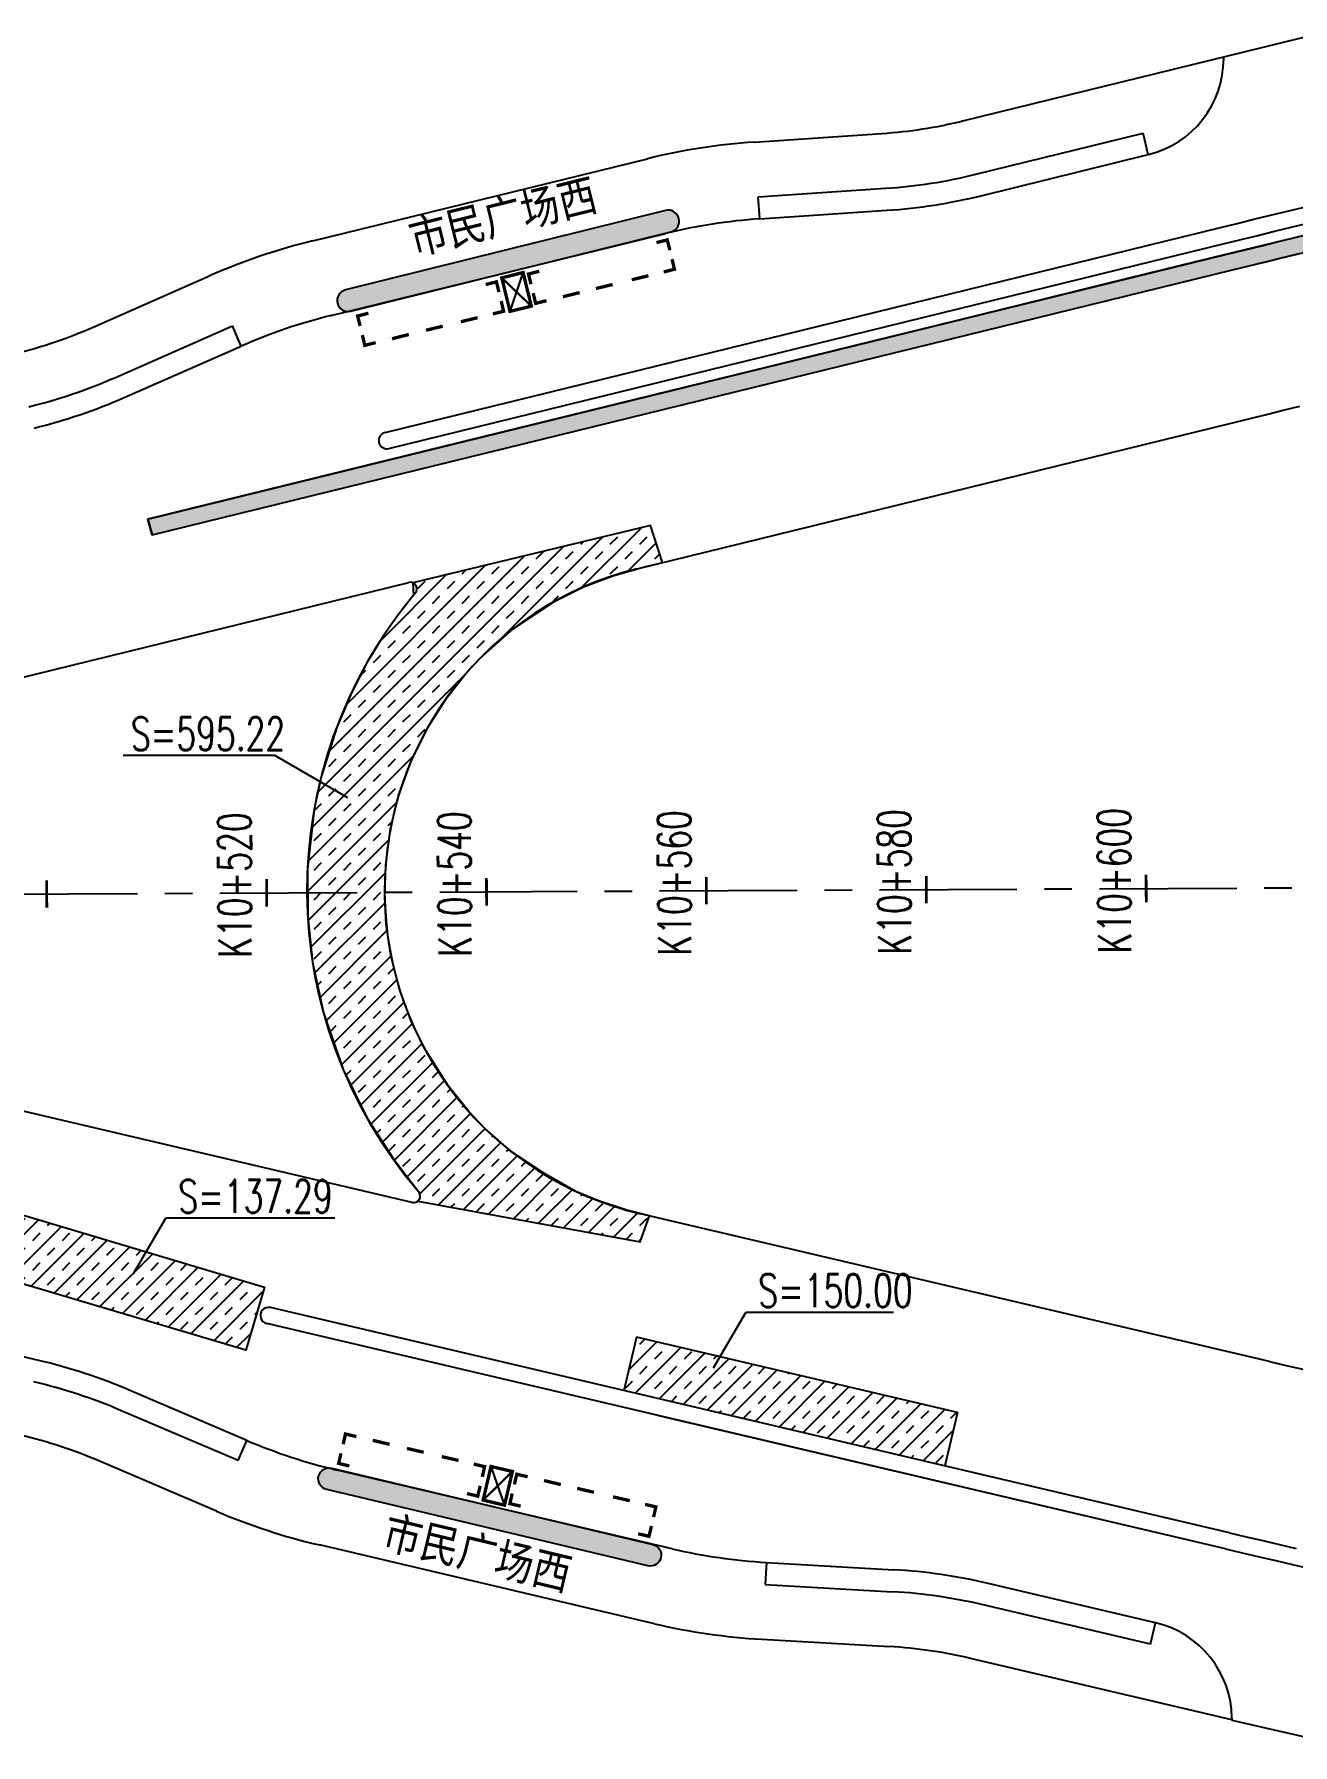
# Model space of a CAD drawing. Extents: x 113363 to 119694, y 18926 to 19620.
# Drawn here: x 114666.1 to 114780.6, y 19191.9 to 19347.4 of the extents above; entities that cross this region are included whole.
import ezdxf
from ezdxf.enums import TextEntityAlignment as Align

# ---------------------------------------------------------------- set-up
doc = ezdxf.new("R2010")
doc.units = 0
doc.linetypes.add('CENTER', pattern=[2, 1.25, -0.25, 0.25, -0.25])
doc.linetypes.add('CONTINOUS', pattern=[0])
for name, color, linetype in [('AXIS', 2, 'Continuous'), ('SZ-ZH-DIM', 7, 'Continuous'), ('人行道', 1, 'Continuous'), ('公交站', 3, 'Continuous'), ('对应标注', 1, 'Continuous'), ('树池绿化', 3, 'Continuous'), ('现状', 5, 'Continuous'), ('计量填充层2', 241, 'Continuous'), ('辅助填充', 3, 'Continuous')]:
    doc.layers.add(name, color=color, linetype=linetype)
doc.styles.add('hysztext', font='txtd.shx', dxfattribs={"width": 0.7, "bigfont": 'hztxt.shx'})
doc.styles.add('txtd', font='txtd.shx', dxfattribs={"width": 0.7, "bigfont": 'hztxt.shx'})
doc.styles.add('XBT', font='', dxfattribs={"width": 0.85})
doc.styles.get('XBT').set_extended_font_data('宋体')

# ---------------------------------------------------------------- blocks, each defined once
blk = doc.blocks.new('公交站台7')
at = {"layer": '公交站'}
blk.add_hatch(color=256, dxfattribs=at).paths.add_polyline_path([(-15.06, 2.35, 1), (-15.06, 0.35), (14.94, 0.35, 1), (14.94, 2.35)])
blk.add_lwpolyline([(14.94, 0.35, 1), (14.94, 2.35), (-15.06, 2.35, 1), (-15.06, 0.35)], format="xyb", close=True, dxfattribs=at)
at = {"layer": '公交站', "linetype": 'Continuous'}
blk.add_lwpolyline([(0.99, -3.15, 0.3, 0.3, 0), (-1.01, -3.14, 0.3, 0.3, 0), (-1, 0, 0.3, 0.3, 0), (1, 0, 0.3, 0.3, 0)], format="xyseb", close=True, dxfattribs=at)
for points in [[(1, 0, 0.2, 0.2, 0), (-1.01, -3.14, 0.2, 0.2, 0)], [(0.99, -3.15, 0.2, 0.2, 0), (-1, 0, 0.2, 0.2, 0)], [(-14.56, -1.16, 0.3, 0.3, 0), (-14.56, -0.21, 0.3, 0.3, 0), (-13.55, -0.21, 0.3, 0.3, 0)], [(-1.56, -1.2, 0.3, 0.3, 0), (-1.56, -0.24, 0.3, 0.3, 0), (-2.57, -0.24, 0.3, 0.3, 0)], [(1.44, -1.2, 0.3, 0.3, 0), (1.44, -0.25, 0.3, 0.3, 0), (2.45, -0.25, 0.3, 0.3, 0)], [(14.44, -1.24, 0.3, 0.3, 0), (14.44, -0.28, 0.3, 0.3, 0), (13.43, -0.28, 0.3, 0.3, 0)], [(-14.56, -2, 0.3, 0.3, 0), (-14.57, -2.96, 0.3, 0.3, 0), (-13.55, -2.96, 0.3, 0.3, 0)], [(-10.45, -2.97, 0.3, 0.3, 0), (-12.02, -2.97, 0.3, 0.3, 0)], [(-7.27, -2.98, 0.3, 0.3, 0), (-8.83, -2.97, 0.3, 0.3, 0)], [(-4.01, -2.99, 0.3, 0.3, 0), (-5.57, -2.98, 0.3, 0.3, 0)], [(-1.56, -2.04, 0.3, 0.3, 0), (-1.57, -2.99, 0.3, 0.3, 0), (-2.58, -2.99, 0.3, 0.3, 0)], [(1.44, -2.04, 0.3, 0.3, 0), (1.43, -3, 0.3, 0.3, 0), (2.45, -3, 0.3, 0.3, 0)], [(5.55, -3.01, 0.3, 0.3, 0), (3.98, -3.01, 0.3, 0.3, 0)], [(8.64, -3.02, 0.3, 0.3, 0), (7.08, -3.01, 0.3, 0.3, 0)], [(11.99, -3.03, 0.3, 0.3, 0), (10.43, -3.02, 0.3, 0.3, 0)], [(14.44, -2.08, 0.3, 0.3, 0), (14.43, -3.03, 0.3, 0.3, 0), (13.42, -3.03, 0.3, 0.3, 0)]]:
    blk.add_lwpolyline(points, format="xyseb", dxfattribs=at)
at = {"layer": '公交站', "style": 'XBT', "width": 0.85}
blk.add_attdef('公交站台', text='', height=3, dxfattribs=at).set_placement((-7.29, 3.31), align=Align.BOTTOM_LEFT)
blk = doc.blocks.new('公交站台8')
at = {"layer": '公交站'}
blk.add_hatch(color=256, dxfattribs=at).paths.add_polyline_path([(14.94, -2.35, 1), (14.94, -0.35), (-15.06, -0.35, 1), (-15.06, -2.35)])
at = {"layer": '公交站', "linetype": 'Continuous'}
for points in [[(-14.56, 2, 0.3, 0.3, 0), (-14.57, 2.96, 0.3, 0.3, 0), (-13.55, 2.96, 0.3, 0.3, 0)], [(-10.45, 2.97, 0.3, 0.3, 0), (-12.02, 2.97, 0.3, 0.3, 0)], [(-7.27, 2.98, 0.3, 0.3, 0), (-8.83, 2.97, 0.3, 0.3, 0)], [(-4.01, 2.99, 0.3, 0.3, 0), (-5.57, 2.98, 0.3, 0.3, 0)], [(-1.56, 2.04, 0.3, 0.3, 0), (-1.57, 2.99, 0.3, 0.3, 0), (-2.58, 2.99, 0.3, 0.3, 0)], [(1, 0, 0.2, 0.2, 0), (-1.01, 3.14, 0.2, 0.2, 0)], [(0.99, 3.15, 0.2, 0.2, 0), (-1, 0, 0.2, 0.2, 0)], [(1.44, 2.04, 0.3, 0.3, 0), (1.43, 3, 0.3, 0.3, 0), (2.45, 3, 0.3, 0.3, 0)], [(5.55, 3.01, 0.3, 0.3, 0), (3.98, 3.01, 0.3, 0.3, 0)], [(8.64, 3.02, 0.3, 0.3, 0), (7.08, 3.01, 0.3, 0.3, 0)], [(11.99, 3.03, 0.3, 0.3, 0), (10.43, 3.02, 0.3, 0.3, 0)], [(14.44, 2.08, 0.3, 0.3, 0), (14.43, 3.03, 0.3, 0.3, 0), (13.42, 3.03, 0.3, 0.3, 0)], [(-14.56, 1.16, 0.3, 0.3, 0), (-14.56, 0.21, 0.3, 0.3, 0), (-13.55, 0.21, 0.3, 0.3, 0)], [(-1.56, 1.2, 0.3, 0.3, 0), (-1.56, 0.24, 0.3, 0.3, 0), (-2.57, 0.24, 0.3, 0.3, 0)], [(1.44, 1.2, 0.3, 0.3, 0), (1.44, 0.25, 0.3, 0.3, 0), (2.45, 0.25, 0.3, 0.3, 0)], [(14.44, 1.24, 0.3, 0.3, 0), (14.44, 0.28, 0.3, 0.3, 0), (13.43, 0.28, 0.3, 0.3, 0)]]:
    blk.add_lwpolyline(points, format="xyseb", dxfattribs=at)
blk.add_lwpolyline([(0.99, 3.15, 0.3, 0.3, 0), (-1.01, 3.14, 0.3, 0.3, 0), (-1, 0, 0.3, 0.3, 0), (1, 0, 0.3, 0.3, 0)], format="xyseb", close=True, dxfattribs=at)
at = {"layer": '公交站'}
blk.add_lwpolyline([(14.94, -0.35, -1), (14.94, -2.35), (-15.06, -2.35, -1), (-15.06, -0.35)], format="xyb", close=True, dxfattribs=at)
at = {"layer": '公交站', "style": 'XBT', "width": 0.85}
blk.add_attdef('公交站台', text='', height=3, dxfattribs=at).set_placement((-7.29, -7.56), align=Align.BOTTOM_LEFT)

msp = doc.modelspace()

# ---------------------------------------------------------------- hatches: boundary and pattern name
at = {"layer": '计量填充层2'}
h = msp.add_hatch(dxfattribs=at)
h.set_pattern_fill('TRANS', color=256, scale=0.3, angle=45, style=0)
h.paths.add_polyline_path([(114676.45, 19303.319), (114676.852, 19301.873), (114774.965, 19325.946), (114785.597, 19328.539), (114793.198, 19330.344), (114798.595, 19331.579), (114808.349, 19333.677), (114815.183, 19335.014), (114823.781, 19336.503), (114833.939, 19337.944), (114840.923, 19338.731), (114848.657, 19339.411), (114857.205, 19339.931), (114868.313, 19340.242), (114877.786, 19340.185), (114886.579, 19339.866), (114896.364, 19339.207), (114906.313, 19338.209), (114917.793, 19336.641), (114926.66, 19335.136), (114934.338, 19333.66), (114943.97, 19331.63), (114951.767, 19329.882), (114959.574, 19328.073), (114973.448, 19324.817), (114983.524, 19322.451), (114996.861, 19319.32), (115008.509, 19316.585), (115108.453, 19293.117), (115106.515, 19283.77), (115108.597, 19283.345), (115113.471, 19282.395), (115118.787, 19281.443), (115123.722, 19280.65), (115126.969, 19302.156), (115124.563, 19302.532), (115120.578, 19303.207), (115118.051, 19303.666), (115113.49, 19304.546), (115110.9, 19305.074), (115109.851, 19299.979), (115054.615, 19312.949), (115053.929, 19310.028), (115054.277, 19309.839), (115054.481, 19309.493), (115054.412, 19308.933), (115054.088, 19308.625), (115053.586, 19308.568), (115053.357, 19307.594), (115004.89, 19318.975), (114992.833, 19321.806), (114980.944, 19324.598), (114967.918, 19327.656), (114960.654, 19329.361), (114955.299, 19330.608), (114948.528, 19332.154), (114941.486, 19333.704), (114932.608, 19335.535), (114924.79, 19336.997), (114916.297, 19338.387), (114908.233, 19339.49), (114902.694, 19340.119), (114893.148, 19340.963), (114883.768, 19341.497), (114874.254, 19341.741), (114867.386, 19341.732), (114859.133, 19341.515), (114847.587, 19340.834), (114837.035, 19339.823), (114827.419, 19338.576), (114818.499, 19337.138), (114809.104, 19335.361), (114800.31, 19333.499), (114792.871, 19331.808), (114781.615, 19329.118), (114773.342, 19327.092), (114765.561, 19325.183), (114756.098, 19322.861), (114748.337, 19320.957), (114740.65, 19319.071), (114732.761, 19317.135), (114726.947, 19315.709), (114719.515, 19313.885), (114708.533, 19311.191)])
h = msp.add_hatch(dxfattribs=at)
h.set_pattern_fill('TRANS', color=256, scale=0.3, angle=45, style=0)
h.paths.add_polyline_path([(114723.245, 19299.356), (114722.177, 19302.727), (114700.543, 19297.528), (114700.62, 19296.403), (114699.117, 19294.484), (114697.856, 19292.678), (114696.401, 19290.304), (114694.956, 19287.525), (114693.625, 19284.391), (114692.208, 19279.889), (114691.569, 19276.929), (114690.963, 19271.531), (114690.985, 19267.142), (114691.428, 19263.015), (114692.419, 19258.415), (114694.207, 19253.255), (114696.409, 19248.786), (114698.779, 19245.143), (114701.147, 19242.063), (114701.184, 19241.542), (114701.01, 19241.303), (114721.211, 19237.59), (114722.083, 19239.962), (114719.911, 19240.504), (114717.425, 19241.327), (114715.388, 19242.188), (114712.468, 19243.854), (114709.531, 19245.784), (114707.066, 19247.944), (114705.666, 19249.406), (114703.765, 19251.796), (114701.577, 19255.238), (114700.372, 19257.751), (114699.337, 19260.582), (114698.559, 19263.652), (114698.135, 19266.499), (114697.989, 19268.971), (114698.08, 19271.915), (114698.517, 19275.155), (114699.257, 19278.177), (114700.388, 19281.308), (114701.939, 19284.439), (114703.601, 19287.036), (114705.36, 19289.268), (114706.666, 19290.68), (114709.717, 19293.382), (114713.477, 19295.858), (114716.078, 19297.145), (114718.83, 19298.189), (114721.412, 19298.906)])
h = msp.add_hatch(dxfattribs=at)
h.set_pattern_fill('TRANS', color=256, scale=0.3, angle=45, style=0)
h.paths.add_polyline_path([(114665.132, 19240.026), (114687.058, 19233.484), (114685.343, 19227.735), (114663.416, 19234.276)])
h = msp.add_hatch(dxfattribs=at)
h.set_pattern_fill('TRANS', color=256, scale=0.3, angle=45, style=0)
h.paths.add_polyline_path([(114748.947, 19217.219), (114750.09, 19222.086), (114720.885, 19228.944), (114719.742, 19224.076)])

# ---------------------------------------------------------------- linework, layer by layer
at = {"layer": 'AXIS', "color": 211, "linetype": 'CENTER', "ltscale": 10}
msp.add_line((113543.008, 19263.619), (119536.495, 19293.532), dxfattribs=at)
at = {"layer": 'SZ-ZH-DIM'}
for points in [[(114667.243, 19270.48, 0.25, 0.25, 0), (114667.256, 19267.98, 0.25, 0.25, 0)], [(114687.243, 19270.58, 0.25, 0.25, 0), (114687.256, 19268.08, 0.25, 0.25, 0)], [(114707.243, 19270.68, 0.25, 0.25, 0), (114707.255, 19268.18, 0.25, 0.25, 0)], [(114727.243, 19270.78, 0.25, 0.25, 0), (114727.255, 19268.28, 0.25, 0.25, 0)], [(114747.242, 19270.879, 0.25, 0.25, 0), (114747.255, 19268.379, 0.25, 0.25, 0)], [(114767.242, 19270.979, 0.25, 0.25, 0), (114767.255, 19268.479, 0.25, 0.25, 0)]]:
    msp.add_lwpolyline(points, format="xyseb", dxfattribs=at)
at = {"layer": '人行道', "ltscale": 10}
for p, q in [((114750.57, 19339.524), (114782.7, 19347.407)), ((114731.624, 19337.601), (114743.217, 19338.383)), ((114691.464, 19328.626), (114721.878, 19336.088)), ((114671.486, 19320.783), (114682.125, 19325.456)), ((114682.685, 19213.11), (114672, 19217.677)), ((114722.542, 19202.875), (114692.055, 19210.033)), ((114732.303, 19201.459), (114743.903, 19200.793)), ((114775.053, 19194.14), (114751.267, 19199.725))]:
    msp.add_line(p, q, dxfattribs=at)
msp.add_lwpolyline([(114775.054, 19194.111), (114784.873, 19191.866)], dxfattribs=at)
for centre, radius, start, end in [((114740.323, 19381.285), 43, 273.85931, 283.78556), ((114735.46, 19280.73), 57, 93.85931, 103.78556), ((114705.046, 19273.268), 57, 103.78556, 113.7118), ((114654.194, 19360.153), 43, 283.78556, 293.7118), ((114655.101, 19178.136), 43, 66.85956, 76.78581), ((114705.085, 19265.524), 57, 246.85956, 256.78581), ((114735.572, 19258.366), 57, 256.78581, 266.71206), ((114741.437, 19157.864), 43, 76.78581, 86.71206)]:
    msp.add_arc(centre, radius, start, end, dxfattribs=at)
at = {"layer": '对应标注', "linetype": 'CONTINOUS'}
for p, q in [((114687.987, 19281.809), (114674.195, 19281.809)), ((114694.638, 19277.975), (114687.987, 19281.809)), ((114675.129, 19234.725), (114678.079, 19239.758)), ((114693.46, 19239.758), (114678.079, 19239.758)), ((114727.883, 19226.152), (114730.834, 19231.185)), ((114744.271, 19231.185), (114730.834, 19231.185))]:
    msp.add_line(p, q, dxfattribs=at)
at = {"layer": '树池绿化'}
for p, q in [((114751.761, 19334.668), (114766.968, 19338.399)), ((114751.761, 19334.668), (114766.968, 19338.399)), ((114767.445, 19336.457), (114766.968, 19338.399)), ((114767.445, 19336.457), (114766.968, 19338.399)), ((114731.96, 19332.612), (114743.554, 19333.394)), ((114731.96, 19332.612), (114743.554, 19333.394)), ((114732.095, 19330.616), (114731.96, 19332.612)), ((114673.496, 19316.205), (114684.135, 19320.878)), ((114673.496, 19316.205), (114684.135, 19320.878)), ((114684.94, 19319.047), (114684.135, 19320.878)), ((114684.65, 19217.708), (114673.965, 19222.274)), ((114684.65, 19217.708), (114673.965, 19222.274)), ((114684.65, 19217.708), (114685.436, 19219.547)), ((114732.704, 19208.448), (114732.589, 19206.451)), ((114732.589, 19206.451), (114744.19, 19205.785)), ((114732.589, 19206.451), (114744.19, 19205.785)), ((114767.653, 19201.014), (114752.41, 19204.593)), ((114767.653, 19201.014), (114752.41, 19204.593)), ((114767.653, 19201.014), (114768.11, 19202.961)), ((114767.653, 19201.014), (114768.11, 19202.961))]:
    msp.add_line(p, q, dxfattribs=at)
for centre, start, end in [((114740.323, 19381.285), 273.85931, 283.78556), ((114740.323, 19381.285), 273.85931, 283.78556), ((114654.194, 19360.153), 283.78556, 293.7118), ((114654.194, 19360.153), 283.78556, 293.7118), ((114655.101, 19178.136), 66.85956, 76.78581), ((114655.101, 19178.136), 66.85956, 76.78581), ((114741.437, 19157.864), 76.78581, 86.71206), ((114741.437, 19157.864), 76.78581, 86.71206)]:
    msp.add_arc(centre, 48, start, end, dxfattribs=at)
at = {"layer": '现状'}
for p, q in [((114774.3, 19345.197), (114774.3, 19345.346)), ((114752.238, 19332.725), (114767.445, 19336.457)), ((114732.095, 19330.616), (114743.689, 19331.398)), ((114693.132, 19321.827), (114723.546, 19329.289)), ((114698.017, 19311.185), (114774.011, 19329.83)), ((114698.375, 19309.728), (114774.369, 19328.374)), ((114674.301, 19314.374), (114684.94, 19319.047)), ((114720.95, 19298.792), (114778.181, 19312.835)), ((114656.166, 19286.758), (114700.172, 19297.556)), ((114700.489, 19241.18), (114656.201, 19251.579)), ((114778.471, 19226.721), (114721.242, 19240.159)), ((114774.814, 19211.145), (114687.598, 19231.624)), ((114666.531, 19226.812), (114651.23, 19230.405)), ((114774.471, 19209.685), (114687.255, 19230.164)), ((114685.436, 19219.547), (114674.751, 19224.114)), ((114774.471, 19209.685), (114722.93, 19221.787)), ((114724.142, 19209.69), (114693.655, 19216.848)), ((114732.704, 19208.448), (114744.305, 19207.782)), ((114768.11, 19202.961), (114752.867, 19206.54)), ((114775.052, 19194.289), (114775.054, 19194.111))]:
    msp.add_line(p, q, dxfattribs=at)
for points in [[(114774.012, 19329.83), (114775.53, 19330.203), (114777.048, 19330.575), (114778.568, 19330.947), (114780.089, 19331.319), (114781.612, 19331.69)], [(114774.369, 19328.374), (114775.887, 19328.746), (114777.405, 19329.118), (114778.925, 19329.49), (114780.445, 19329.862), (114781.966, 19330.232)], [(114778.181, 19312.834), (114779.698, 19313.207), (114781.212, 19313.578)], [(114778.471, 19226.721), (114779.991, 19226.364), (114781.51, 19226.008)], [(114774.814, 19211.145), (114776.336, 19210.788), (114777.858, 19210.431), (114779.381, 19210.074), (114780.905, 19209.718)], [(114774.471, 19209.685), (114775.993, 19209.327), (114777.515, 19208.97), (114779.039, 19208.613), (114780.564, 19208.257), (114782.09, 19207.901)]]:
    msp.add_lwpolyline(points, dxfattribs=at)
for centre, radius, start, end in [((114765.3, 19345.197), 9, 283.78556, 0), ((114740.323, 19381.285), 50, 273.85931, 283.78556), ((114735.46, 19280.73), 50, 93.85931, 103.78556), ((114705.046, 19273.268), 50, 103.78556, 113.7118), ((114654.194, 19360.153), 50, 283.78556, 293.7118), ((114698.196, 19310.456), 0.75, 103.78556, 283.78556), ((114728.134, 19269.511), 30.15, 103.78556, 256.78581), ((114732.916, 19269.552), 42, 139.93237, 220.71397), ((114700.315, 19296.973), 0.6, 319.93237, 103.78556), ((114700.626, 19241.764), 0.6, 256.78581, 40.71397), ((114687.427, 19230.894), 0.75, 76.78581, 256.78581), ((114655.101, 19178.136), 50, 66.85956, 76.78581), ((114705.085, 19265.524), 50, 246.85956, 256.78581), ((114735.572, 19258.366), 50, 256.78581, 266.71206), ((114741.437, 19157.864), 50, 76.78581, 86.71206), ((114766.053, 19194.199), 9, 0.57123, 76.78581)]:
    msp.add_arc(centre, radius, start, end, dxfattribs=at)
at = {"layer": '计量填充层2'}
for p, q in [((114676.45, 19303.319), (114774.607, 19327.402)), ((114676.852, 19301.873), (114774.965, 19325.946)), ((114676.852, 19301.873), (114676.45, 19303.319)), ((114720.885, 19228.944), (114719.742, 19224.076)), ((114750.09, 19222.086), (114720.885, 19228.944)), ((114750.09, 19222.086), (114748.947, 19217.219))]:
    msp.add_line(p, q, dxfattribs=at)
for points in [[(114774.607, 19327.402), (114776.125, 19327.775), (114777.643, 19328.147), (114779.163, 19328.519), (114780.682, 19328.89)], [(114774.965, 19325.946), (114776.482, 19326.318), (114778.001, 19326.69), (114779.519, 19327.062), (114781.038, 19327.433)]]:
    msp.add_lwpolyline(points, dxfattribs=at)
for points in [[(114723.245, 19299.356), (114722.177, 19302.727), (114700.543, 19297.528), (114700.62, 19296.403), (114699.117, 19294.484), (114697.856, 19292.678), (114696.401, 19290.304), (114694.956, 19287.525), (114693.625, 19284.391), (114692.208, 19279.889), (114691.569, 19276.929), (114690.963, 19271.531), (114690.985, 19267.142), (114691.428, 19263.015), (114692.419, 19258.415), (114694.207, 19253.255), (114696.409, 19248.786), (114698.779, 19245.143), (114701.147, 19242.063), (114701.184, 19241.542), (114701.01, 19241.303), (114721.211, 19237.59), (114722.083, 19239.962), (114719.911, 19240.504), (114717.425, 19241.327), (114715.388, 19242.188), (114712.468, 19243.854), (114709.531, 19245.784), (114707.066, 19247.944), (114705.666, 19249.406), (114703.765, 19251.796), (114701.577, 19255.238), (114700.372, 19257.751), (114699.337, 19260.582), (114698.559, 19263.652), (114698.135, 19266.499), (114697.989, 19268.971), (114698.08, 19271.915), (114698.517, 19275.155), (114699.257, 19278.177), (114700.388, 19281.308), (114701.939, 19284.439), (114703.601, 19287.036), (114705.36, 19289.268), (114706.666, 19290.68), (114709.717, 19293.382), (114713.477, 19295.858), (114716.078, 19297.145), (114718.83, 19298.189), (114721.412, 19298.906)], [(114665.132, 19240.026), (114687.058, 19233.484), (114685.343, 19227.735), (114663.416, 19234.276)]]:
    msp.add_lwpolyline(points, close=True, dxfattribs=at)
at = {"layer": '辅助填充', "linetype": 'CONTINOUS'}
msp.add_lwpolyline([(114781.615, 19329.118), (114773.342, 19327.092), (114765.561, 19325.183), (114756.098, 19322.861), (114748.337, 19320.957), (114740.65, 19319.071), (114732.761, 19317.135), (114726.947, 19315.709), (114719.515, 19313.885), (114708.533, 19311.191), (114676.45, 19303.319), (114676.852, 19301.873), (114774.965, 19325.946), (114785.597, 19328.539)], dxfattribs=at)

# ---------------------------------------------------------------- block references
at = {"layer": '公交站'}
ref = msp.add_blockref('公交站台7', (114709.607, 19325.498), dxfattribs=dict(at, rotation=13.92894442989166))
ref.add_attrib('公交站台', '市民广场西', dxfattribs={"height": 3, "rotation": 13.92894, "style": 'XBT', "width": 0.85}).set_placement((114700.863, 19326.412), align=Align.BOTTOM_LEFT)
ref = msp.add_blockref('公交站台8', (114707.914, 19213.884), dxfattribs=dict(at, rotation=346.6424214342873))
ref.add_attrib('公交站台', '市民广场西', dxfattribs={"height": 3, "rotation": 346.64242, "style": 'XBT', "width": 0.85}).set_placement((114697.412, 19208.974), align=Align.BOTTOM_LEFT)

# ---------------------------------------------------------------- texts
at = {"layer": 'SZ-ZH-DIM', "style": 'hysztext', "width": 0.7}
for s, p in [(' K10+520', (114686.749, 19269.327)), (' K10+540', (114706.749, 19269.427)), (' K10+560', (114726.749, 19269.527)), (' K10+580', (114746.749, 19269.627)), (' K10+600', (114766.748, 19269.727))]:
    msp.add_text(s, height=3, rotation=90.28596, dxfattribs=at).set_placement(p, align=Align.BOTTOM_CENTER)
at = {"layer": '对应标注', "linetype": 'CONTINOUS', "style": 'txtd', "width": 0.7}
for s, p in [('S=595.22', (114674.9, 19282.295)), ('S=137.29', (114679.213, 19240.243)), ('S=150.00', (114731.967, 19231.671))]:
    msp.add_text(s, height=3, dxfattribs=at).set_placement(p)

doc.saveas('drawing.dxf')
